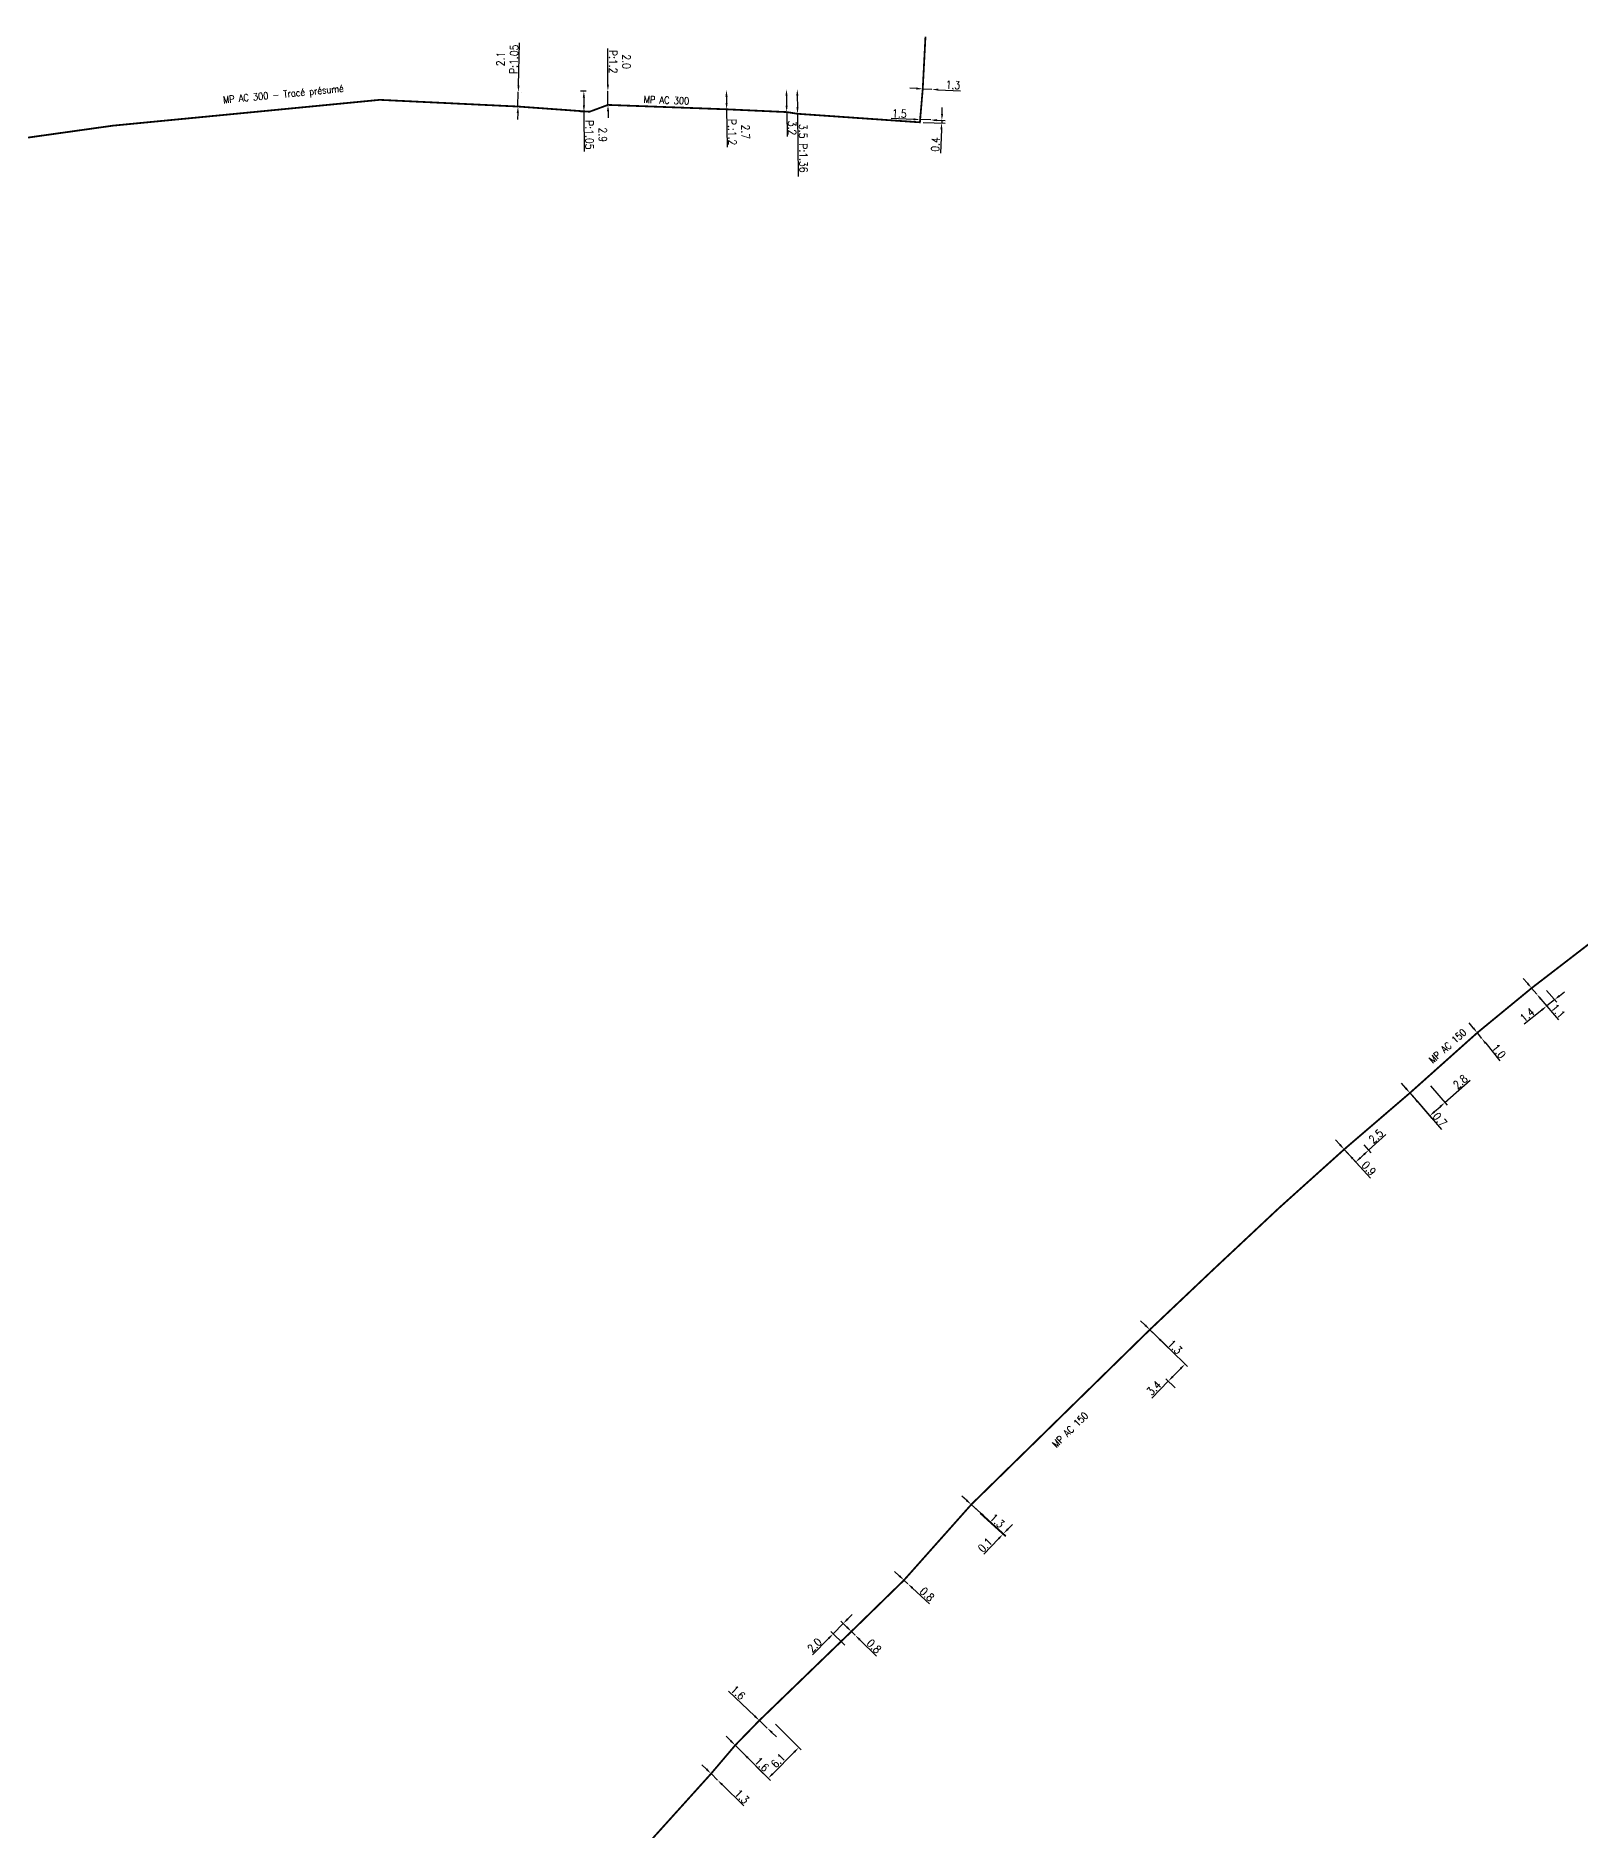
# Model space of a CAD drawing. Header units: millimetres. Extents: x 185000 to 186005, y 127000 to 128000.
# Drawn here: x 185443.1 to 185660.3, y 127747.8 to 128000.1 of the extents above; entities that cross this region are included whole.
import ezdxf
from ezdxf.enums import TextEntityAlignment as Align

# ---------------------------------------------------------------- set-up
doc = ezdxf.new("R2010")
doc.units = ezdxf.units.MM
doc.header["$PDMODE"] = 34
doc.layers.get('DEFPOINTS').update_dxf_attribs({"linetype": 'CONTINUOUS'})
doc.layers.add('G_120', color=4, linetype='CONTINUOUS')
doc.styles.get("Standard").update_dxf_attribs({"font": 'romans.shx', "width": 0.85})
doc.linetypes.add('G_TYPB_AP', pattern='A,5,-0.3,["o",Standard,S=1.5,R=0,X=0,Y=-0.5],-1.65', length=6.95)
doc.linetypes.add('G_TYPB_PE', pattern='A,5,-0.3,["o",Standard,S=1.5,R=0,X=0,Y=-0.5],-1.65', length=6.95)
doc.dimstyles.get("Standard").update_dxf_attribs({"dimtxt": 1.5, "dimasz": 1.2, "dimexe": 0.625, "dimexo": 0.625, "dimgap": 0.25, "dimtad": 1, "dimdec": 1, "dimzin": 0, "dimdsep": 46, "dimtxsty": 'Standard', "dimcen": -0.5, "dimadec": 0, "dimazin": 0, "dimtfac": 1, "dimtdec": 1, "dimtmove": 0, "dimatfit": 3, "dimfxl": 0, "dimtolj": 1, "dimtzin": 0, "dimarcsym": 0})

# ---------------------------------------------------------------- blocks, each defined once
blk = doc.blocks.new('*D200')
at = {"layer": 'DEFPOINTS', "color": 0, "linetype": 'Continuous', "ltscale": 0.5, "transparency": 16777216}
for p in [(185538.06, 127755.76), (185538.98, 127754.85), (185538.98, 127754.85)]:
    blk.add_point(p, dxfattribs=at)
at = {"layer": 'G_120', "color": 0, "linetype": 'Continuous', "lineweight": -2, "ltscale": 0.5, "transparency": 16777216}
for p, q in [((185537.42, 127756.39), (185536.78, 127757.02)), ((185538.06, 127755.76), (185538.98, 127754.85)), ((185539.63, 127754.22), (185542.66, 127751.22))]:
    blk.add_line(p, q, dxfattribs=at)
at = {"layer": 'G_120', "color": 0, "linetype": 'Continuous', "ltscale": 0.5, "transparency": 16777216}
for points in [[(185537.52, 127756.5), (185537.31, 127756.28), (185538.06, 127755.76)], [(185539.73, 127754.32), (185539.52, 127754.11), (185538.98, 127754.85)]]:
    blk.add_solid(points, dxfattribs=at)
at = {"layer": 'G_120', "color": 0, "linetype": 'Continuous', "ltscale": 0.5, "transparency": 16777216, "insert": (185542.39, 127752.54), "char_height": 1.125, "attachment_point": 5, "rotation": 315.4264}
blk.add_mtext('\\A1;1.3', dxfattribs=at)
blk = doc.blocks.new('*D201')
at = {"layer": 'DEFPOINTS', "color": 0, "linetype": 'Continuous', "ltscale": 0.5, "transparency": 16777216}
for p in [(185546.8, 127763.03), (185541.45, 127759.75), (185550.39, 127759.43)]:
    blk.add_point(p, dxfattribs=at)
at = {"layer": 'G_120', "color": 0, "linetype": 'Continuous', "lineweight": -2, "ltscale": 0.5, "transparency": 16777216}
for p, q in [((185547.13, 127762.7), (185550.72, 127759.1)), ((185541.78, 127759.42), (185546.42, 127754.78)), ((185546.73, 127755.75), (185549.76, 127758.8))]:
    blk.add_line(p, q, dxfattribs=at)
at = {"layer": 'G_120', "color": 0, "linetype": 'Continuous', "ltscale": 0.5, "transparency": 16777216}
for points in [[(185549.65, 127758.9), (185549.86, 127758.69), (185550.39, 127759.43)], [(185546.62, 127755.85), (185546.83, 127755.64), (185546.09, 127755.11)]]:
    blk.add_solid(points, dxfattribs=at)
at = {"layer": 'G_120', "color": 0, "linetype": 'Continuous', "ltscale": 0.5, "transparency": 16777216, "insert": (185547.5, 127757.59), "char_height": 1.125, "attachment_point": 5, "rotation": 45.1662}
blk.add_mtext('\\A1;6.1', dxfattribs=at)
blk = doc.blocks.new('*D202')
at = {"layer": 'DEFPOINTS', "color": 0, "linetype": 'Continuous', "ltscale": 0.5, "transparency": 16777216}
for p in [(185541.45, 127759.75), (185542.58, 127758.62), (185542.58, 127758.62)]:
    blk.add_point(p, dxfattribs=at)
at = {"layer": 'G_120', "color": 0, "linetype": 'Continuous', "lineweight": -2, "ltscale": 0.5, "transparency": 16777216}
for p, q in [((185540.82, 127760.39), (185540.18, 127761.02)), ((185541.45, 127759.75), (185542.58, 127758.62)), ((185543.22, 127757.98), (185545.45, 127755.75))]:
    blk.add_line(p, q, dxfattribs=at)
at = {"layer": 'G_120', "color": 0, "linetype": 'Continuous', "ltscale": 0.5, "transparency": 16777216}
for points in [[(185540.92, 127760.49), (185540.71, 127760.28), (185541.45, 127759.75)], [(185543.33, 127758.09), (185543.11, 127757.88), (185542.58, 127758.62)]]:
    blk.add_solid(points, dxfattribs=at)
at = {"layer": 'G_120', "color": 0, "linetype": 'Continuous', "ltscale": 0.5, "transparency": 16777216, "insert": (185545.19, 127757.07), "char_height": 1.125, "attachment_point": 5, "rotation": 314.9911}
blk.add_mtext('\\A1;1.6', dxfattribs=at)
blk = doc.blocks.new('*D203')
at = {"layer": 'DEFPOINTS', "color": 0, "linetype": 'Continuous', "ltscale": 0.5, "transparency": 16777216}
for p in [(185544.85, 127763.24), (185545.97, 127762.17), (185545.97, 127762.17)]:
    blk.add_point(p, dxfattribs=at)
at = {"layer": 'G_120', "color": 0, "linetype": 'Continuous', "lineweight": -2, "ltscale": 0.5, "transparency": 16777216}
for p, q in [((185544.2, 127763.86), (185540.53, 127767.38)), ((185545.97, 127762.17), (185544.85, 127763.24)), ((185546.62, 127761.55), (185547.27, 127760.92))]:
    blk.add_line(p, q, dxfattribs=at)
at = {"layer": 'G_120', "color": 0, "linetype": 'Continuous', "ltscale": 0.5, "transparency": 16777216}
for points in [[(185544.3, 127763.97), (185544.1, 127763.75), (185544.85, 127763.24)], [(185546.72, 127761.66), (185546.52, 127761.44), (185545.97, 127762.17)]]:
    blk.add_solid(points, dxfattribs=at)
at = {"layer": 'G_120', "color": 0, "linetype": 'Continuous', "ltscale": 0.5, "transparency": 16777216, "insert": (185541.85, 127767.15), "char_height": 1.125, "attachment_point": 5, "rotation": 316.2629}
blk.add_mtext('\\A1;1.6', dxfattribs=at)
blk = doc.blocks.new('*D204')
at = {"layer": 'DEFPOINTS', "color": 0, "linetype": 'Continuous', "ltscale": 0.5, "transparency": 16777216}
for p in [(185555.25, 127775.44), (185557.79, 127775.75), (185557.21, 127773.51)]:
    blk.add_point(p, dxfattribs=at)
at = {"layer": 'G_120', "color": 0, "linetype": 'Continuous', "lineweight": -2, "ltscale": 0.5, "transparency": 16777216}
for p, q in [((185556.65, 127776.87), (185555.25, 127775.44)), ((185557.45, 127776.08), (185556.31, 127777.2)), ((185557.28, 127777.51), (185557.91, 127778.16)), ((185554.62, 127774.8), (185552.32, 127772.46)), ((185556.88, 127773.84), (185554.91, 127775.77))]:
    blk.add_line(p, q, dxfattribs=at)
at = {"layer": 'G_120', "color": 0, "linetype": 'Continuous', "ltscale": 0.5, "transparency": 16777216}
for points in [[(185557.17, 127777.62), (185557.39, 127777.41), (185556.65, 127776.87)], [(185554.51, 127774.91), (185554.72, 127774.7), (185555.25, 127775.44)]]:
    blk.add_solid(points, dxfattribs=at)
at = {"layer": 'G_120', "color": 0, "linetype": 'Continuous', "ltscale": 0.5, "transparency": 16777216, "insert": (185552.62, 127773.83), "char_height": 1.125, "attachment_point": 5, "rotation": 45.5531}
blk.add_mtext('\\A1;2.0', dxfattribs=at)
blk = doc.blocks.new('*D205')
at = {"layer": 'DEFPOINTS', "color": 0, "linetype": 'Continuous', "ltscale": 0.5, "transparency": 16777216}
for p in [(185557.79, 127775.75), (185558.32, 127775.23), (185558.32, 127775.23)]:
    blk.add_point(p, dxfattribs=at)
at = {"layer": 'G_120', "color": 0, "linetype": 'Continuous', "lineweight": -2, "ltscale": 0.5, "transparency": 16777216}
for p, q in [((185557.15, 127776.38), (185556.5, 127777.01)), ((185557.79, 127775.75), (185558.32, 127775.23)), ((185558.97, 127774.6), (185561.31, 127772.3))]:
    blk.add_line(p, q, dxfattribs=at)
at = {"layer": 'G_120', "color": 0, "linetype": 'Continuous', "ltscale": 0.5, "transparency": 16777216}
for points in [[(185557.25, 127776.49), (185557.04, 127776.28), (185557.79, 127775.75)], [(185559.07, 127774.71), (185558.86, 127774.49), (185558.32, 127775.23)]]:
    blk.add_solid(points, dxfattribs=at)
at = {"layer": 'G_120', "color": 0, "linetype": 'Continuous', "ltscale": 0.5, "transparency": 16777216, "insert": (185560.98, 127773.67), "char_height": 1.125, "attachment_point": 5, "rotation": 315.5531}
blk.add_mtext('\\A1;0.8', dxfattribs=at)
blk = doc.blocks.new('*D206')
at = {"layer": 'DEFPOINTS', "color": 0, "linetype": 'Continuous', "ltscale": 0.5, "transparency": 16777216}
for p in [(185565.19, 127782.97), (185565.74, 127782.46), (185565.74, 127782.46)]:
    blk.add_point(p, dxfattribs=at)
at = {"layer": 'G_120', "color": 0, "linetype": 'Continuous', "lineweight": -2, "ltscale": 0.5, "transparency": 16777216}
for p, q in [((185564.53, 127783.58), (185563.87, 127784.19)), ((185565.19, 127782.97), (185565.74, 127782.46)), ((185566.4, 127781.85), (185568.8, 127779.62))]:
    blk.add_line(p, q, dxfattribs=at)
at = {"layer": 'G_120', "color": 0, "linetype": 'Continuous', "ltscale": 0.5, "transparency": 16777216}
for points in [[(185564.63, 127783.69), (185564.43, 127783.47), (185565.19, 127782.97)], [(185566.5, 127781.96), (185566.3, 127781.74), (185565.74, 127782.46)]]:
    blk.add_solid(points, dxfattribs=at)
at = {"layer": 'G_120', "color": 0, "linetype": 'Continuous', "ltscale": 0.5, "transparency": 16777216, "insert": (185568.44, 127780.98), "char_height": 1.125, "attachment_point": 5, "rotation": 317.1868}
blk.add_mtext('\\A1;0.8', dxfattribs=at)
blk = doc.blocks.new('*D207')
at = {"layer": 'DEFPOINTS', "color": 0, "linetype": 'Continuous', "ltscale": 0.5, "transparency": 16777216}
for p in [(185574.65, 127793.6), (185575.62, 127792.73), (185575.62, 127792.73)]:
    blk.add_point(p, dxfattribs=at)
at = {"layer": 'G_120', "color": 0, "linetype": 'Continuous', "lineweight": -2, "ltscale": 0.5, "transparency": 16777216}
for p, q in [((185573.99, 127794.2), (185573.32, 127794.8)), ((185574.65, 127793.6), (185575.62, 127792.73)), ((185576.29, 127792.12), (185578.62, 127790.02))]:
    blk.add_line(p, q, dxfattribs=at)
at = {"layer": 'G_120', "color": 0, "linetype": 'Continuous', "ltscale": 0.5, "transparency": 16777216}
for points in [[(185574.09, 127794.31), (185573.89, 127794.09), (185574.65, 127793.6)], [(185576.39, 127792.24), (185576.19, 127792.01), (185575.62, 127792.73)]]:
    blk.add_solid(points, dxfattribs=at)
at = {"layer": 'G_120', "color": 0, "linetype": 'Continuous', "ltscale": 0.5, "transparency": 16777216, "insert": (185578.29, 127791.33), "char_height": 1.125, "attachment_point": 5, "rotation": 317.9173}
blk.add_mtext('\\A1;1.3', dxfattribs=at)
blk = doc.blocks.new('*D208')
at = {"layer": 'DEFPOINTS', "color": 0, "linetype": 'Continuous', "ltscale": 0.5, "transparency": 16777216}
for p in [(185574.65, 127793.6), (185575.55, 127792.65), (185579.11, 127789.44)]:
    blk.add_point(p, dxfattribs=at)
at = {"layer": 'G_120', "color": 0, "linetype": 'Continuous', "lineweight": -2, "ltscale": 0.5, "transparency": 16777216}
for p, q in [((185575, 127793.28), (185579.53, 127789.2)), ((185575.9, 127792.34), (185579.46, 127789.12)), ((185579.18, 127789.51), (185579.11, 127789.44)), ((185579.8, 127790.16), (185580.43, 127790.81)), ((185578.49, 127788.79), (185576.4, 127786.63))]:
    blk.add_line(p, q, dxfattribs=at)
at = {"layer": 'G_120', "color": 0, "linetype": 'Continuous', "ltscale": 0.5, "transparency": 16777216}
for points in [[(185578.38, 127788.89), (185578.59, 127788.69), (185579.11, 127789.44)], [(185579.7, 127790.26), (185579.91, 127790.05), (185579.18, 127789.51)]]:
    blk.add_solid(points, dxfattribs=at)
at = {"layer": 'G_120', "color": 0, "linetype": 'Continuous', "ltscale": 0.5, "transparency": 16777216, "insert": (185576.59, 127787.9), "char_height": 1.125, "attachment_point": 5, "rotation": 46.0842}
blk.add_mtext('\\A1;0.1', dxfattribs=at)
blk = doc.blocks.new('*D209')
at = {"layer": 'DEFPOINTS', "color": 0, "linetype": 'Continuous', "ltscale": 0.5, "transparency": 16777216}
for p in [(185599.76, 127818.19), (185602.36, 127810.95), (185603.66, 127809.67)]:
    blk.add_point(p, dxfattribs=at)
at = {"layer": 'G_120', "color": 0, "linetype": 'Continuous', "lineweight": -2, "ltscale": 0.5, "transparency": 16777216}
for p, q in [((185600.09, 127817.87), (185605.04, 127813.02)), ((185604.07, 127812.7), (185602.99, 127811.6)), ((185602.36, 127810.95), (185600.03, 127808.58)), ((185603.33, 127810), (185602.02, 127811.28))]:
    blk.add_line(p, q, dxfattribs=at)
at = {"layer": 'G_120', "color": 0, "linetype": 'Continuous', "ltscale": 0.5, "transparency": 16777216}
for points in [[(185603.97, 127812.81), (185604.18, 127812.6), (185604.7, 127813.35)], [(185602.88, 127811.7), (185603.09, 127811.49), (185602.36, 127810.95)]]:
    blk.add_solid(points, dxfattribs=at)
at = {"layer": 'G_120', "color": 0, "linetype": 'Continuous', "ltscale": 0.5, "transparency": 16777216, "insert": (185600.34, 127809.97), "char_height": 1.125, "attachment_point": 5, "rotation": 45.5695}
blk.add_mtext('\\A1;3.4', dxfattribs=at)
blk = doc.blocks.new('*D210')
at = {"layer": 'DEFPOINTS', "color": 0, "linetype": 'Continuous', "ltscale": 0.5, "transparency": 16777216}
for p in [(185599.76, 127818.19), (185600.69, 127817.28), (185600.69, 127817.28)]:
    blk.add_point(p, dxfattribs=at)
at = {"layer": 'G_120', "color": 0, "linetype": 'Continuous', "lineweight": -2, "ltscale": 0.5, "transparency": 16777216}
for p, q in [((185599.12, 127818.82), (185598.47, 127819.45)), ((185599.76, 127818.19), (185600.69, 127817.28)), ((185601.33, 127816.65), (185603.57, 127814.45))]:
    blk.add_line(p, q, dxfattribs=at)
at = {"layer": 'G_120', "color": 0, "linetype": 'Continuous', "ltscale": 0.5, "transparency": 16777216}
for points in [[(185599.22, 127818.93), (185599.01, 127818.72), (185599.76, 127818.19)], [(185601.43, 127816.76), (185601.22, 127816.55), (185600.69, 127817.28)]]:
    blk.add_solid(points, dxfattribs=at)
at = {"layer": 'G_120', "color": 0, "linetype": 'Continuous', "ltscale": 0.5, "transparency": 16777216, "insert": (185603.3, 127815.77), "char_height": 1.125, "attachment_point": 5, "rotation": 315.5695}
blk.add_mtext('\\A1;1.3', dxfattribs=at)
blk = doc.blocks.new('*D211')
at = {"layer": 'DEFPOINTS', "color": 0, "linetype": 'Continuous', "ltscale": 0.5, "transparency": 16777216}
for p in [(185627.1, 127843.55), (185629.52, 127844.53), (185630.53, 127843.43)]:
    blk.add_point(p, dxfattribs=at)
at = {"layer": 'G_120', "color": 0, "linetype": 'Continuous', "lineweight": -2, "ltscale": 0.5, "transparency": 16777216}
for p, q in [((185630.53, 127843.43), (185632.95, 127845.64)), ((185627.42, 127843.2), (185629.05, 127841.43)), ((185629.39, 127842.38), (185629.87, 127842.82)), ((185629.84, 127844.19), (185630.85, 127843.08))]:
    blk.add_line(p, q, dxfattribs=at)
at = {"layer": 'G_120', "color": 0, "linetype": 'Continuous', "ltscale": 0.5, "transparency": 16777216}
for points in [[(185629.29, 127842.49), (185629.49, 127842.27), (185628.73, 127841.77)], [(185629.77, 127842.93), (185629.97, 127842.71), (185630.53, 127843.43)]]:
    blk.add_solid(points, dxfattribs=at)
at = {"layer": 'G_120', "color": 0, "linetype": 'Continuous', "ltscale": 0.5, "transparency": 16777216, "insert": (185631.57, 127845.39), "char_height": 1.125, "attachment_point": 5, "rotation": 42.514}
blk.add_mtext('\\A1;2.5', dxfattribs=at)
blk = doc.blocks.new('*D212')
at = {"layer": 'DEFPOINTS', "color": 0, "linetype": 'Continuous', "ltscale": 0.5, "transparency": 16777216}
for p in [(185627.1, 127843.55), (185627.67, 127842.92), (185627.67, 127842.92)]:
    blk.add_point(p, dxfattribs=at)
at = {"layer": 'G_120', "color": 0, "linetype": 'Continuous', "lineweight": -2, "ltscale": 0.5, "transparency": 16777216}
for p, q in [((185626.49, 127844.21), (185625.88, 127844.87)), ((185627.1, 127843.55), (185627.67, 127842.92)), ((185628.28, 127842.26), (185630.81, 127839.5))]:
    blk.add_line(p, q, dxfattribs=at)
at = {"layer": 'G_120', "color": 0, "linetype": 'Continuous', "ltscale": 0.5, "transparency": 16777216}
for points in [[(185626.6, 127844.31), (185626.38, 127844.11), (185627.1, 127843.55)], [(185628.39, 127842.36), (185628.17, 127842.16), (185627.67, 127842.92)]]:
    blk.add_solid(points, dxfattribs=at)
at = {"layer": 'G_120', "color": 0, "linetype": 'Continuous', "ltscale": 0.5, "transparency": 16777216, "insert": (185630.57, 127840.87), "char_height": 1.125, "attachment_point": 5, "rotation": 312.514}
blk.add_mtext('\\A1;0.9', dxfattribs=at)
blk = doc.blocks.new('*D213')
at = {"layer": 'DEFPOINTS', "color": 0, "linetype": 'Continuous', "ltscale": 0.5, "transparency": 16777216}
for p in [(185638.93, 127852.83), (185636.34, 127851.48), (185641.25, 127850.13)]:
    blk.add_point(p, dxfattribs=at)
at = {"layer": 'G_120', "color": 0, "linetype": 'Continuous', "lineweight": -2, "ltscale": 0.5, "transparency": 16777216}
for p, q in [((185639.24, 127852.47), (185641.56, 127849.78)), ((185641.25, 127850.13), (185644.81, 127853.27)), ((185636.65, 127851.12), (185639.42, 127847.9)), ((185639.79, 127848.85), (185640.58, 127849.54))]:
    blk.add_line(p, q, dxfattribs=at)
at = {"layer": 'G_120', "color": 0, "linetype": 'Continuous', "ltscale": 0.5, "transparency": 16777216}
for points in [[(185640.48, 127849.65), (185640.68, 127849.42), (185641.25, 127850.13)], [(185639.7, 127848.96), (185639.89, 127848.73), (185639.12, 127848.25)]]:
    blk.add_solid(points, dxfattribs=at)
at = {"layer": 'G_120', "color": 0, "linetype": 'Continuous', "ltscale": 0.5, "transparency": 16777216, "insert": (185643.43, 127853.05), "char_height": 1.125, "attachment_point": 5, "rotation": 41.3934}
blk.add_mtext('\\A1;2.8', dxfattribs=at)
blk = doc.blocks.new('*D214')
at = {"layer": 'DEFPOINTS', "color": 0, "linetype": 'Continuous', "ltscale": 0.5, "transparency": 16777216}
for p in [(185636.34, 127851.48), (185636.8, 127850.95), (185636.8, 127850.95)]:
    blk.add_point(p, dxfattribs=at)
at = {"layer": 'G_120', "color": 0, "linetype": 'Continuous', "lineweight": -2, "ltscale": 0.5, "transparency": 16777216}
for p, q in [((185635.76, 127852.16), (185635.17, 127852.84)), ((185636.34, 127851.48), (185636.8, 127850.95)), ((185637.39, 127850.27), (185640.77, 127846.34))]:
    blk.add_line(p, q, dxfattribs=at)
at = {"layer": 'G_120', "color": 0, "linetype": 'Continuous', "ltscale": 0.5, "transparency": 16777216}
for points in [[(185635.87, 127852.26), (185635.64, 127852.06), (185636.34, 127851.48)], [(185637.5, 127850.36), (185637.27, 127850.17), (185636.8, 127850.95)]]:
    blk.add_solid(points, dxfattribs=at)
at = {"layer": 'G_120', "color": 0, "linetype": 'Continuous', "ltscale": 0.5, "transparency": 16777216, "insert": (185640.56, 127847.73), "char_height": 1.125, "attachment_point": 5, "rotation": 310.7045}
blk.add_mtext('\\A1;0.7', dxfattribs=at)
blk = doc.blocks.new('*D215')
at = {"layer": 'DEFPOINTS', "color": 0, "linetype": 'Continuous', "ltscale": 0.5, "transparency": 16777216}
for p in [(185645.81, 127859.94), (185646.43, 127859.16), (185646.43, 127859.16)]:
    blk.add_point(p, dxfattribs=at)
at = {"layer": 'G_120', "color": 0, "linetype": 'Continuous', "lineweight": -2, "ltscale": 0.5, "transparency": 16777216}
for p, q in [((185645.24, 127860.64), (185644.68, 127861.34)), ((185645.81, 127859.94), (185646.43, 127859.16)), ((185647, 127858.46), (185648.97, 127856.01))]:
    blk.add_line(p, q, dxfattribs=at)
at = {"layer": 'G_120', "color": 0, "linetype": 'Continuous', "ltscale": 0.5, "transparency": 16777216}
for points in [[(185645.36, 127860.73), (185645.13, 127860.54), (185645.81, 127859.94)], [(185647.11, 127858.55), (185646.88, 127858.36), (185646.43, 127859.16)]]:
    blk.add_solid(points, dxfattribs=at)
at = {"layer": 'G_120', "color": 0, "linetype": 'Continuous', "ltscale": 0.5, "transparency": 16777216, "insert": (185648.85, 127857.35), "char_height": 1.125, "attachment_point": 5, "rotation": 308.8065}
blk.add_mtext('\\A1;1.0', dxfattribs=at)
blk = doc.blocks.new('*D216')
at = {"layer": 'DEFPOINTS', "color": 0, "linetype": 'Continuous', "ltscale": 0.5, "transparency": 16777216}
for p in [(185654.17, 127865.38), (185655.26, 127866.26), (185656.68, 127864.59)]:
    blk.add_point(p, dxfattribs=at)
at = {"layer": 'G_120', "color": 0, "linetype": 'Continuous', "lineweight": -2, "ltscale": 0.5, "transparency": 16777216}
for p, q in [((185654.47, 127865.02), (185655.9, 127863.35)), ((185655.56, 127865.9), (185656.99, 127864.23)), ((185657.38, 127865.15), (185658.09, 127865.71)), ((185654.89, 127863.14), (185652.41, 127861.15)), ((185656.68, 127864.59), (185655.59, 127863.71))]:
    blk.add_line(p, q, dxfattribs=at)
at = {"layer": 'G_120', "color": 0, "linetype": 'Continuous', "ltscale": 0.5, "transparency": 16777216}
for points in [[(185657.29, 127865.27), (185657.48, 127865.03), (185656.68, 127864.59)], [(185654.8, 127863.26), (185654.98, 127863.03), (185655.59, 127863.71)]]:
    blk.add_solid(points, dxfattribs=at)
at = {"layer": 'G_120', "color": 0, "linetype": 'Continuous', "ltscale": 0.5, "transparency": 16777216, "insert": (185652.83, 127862.45), "char_height": 1.125, "attachment_point": 5, "rotation": 38.8065}
blk.add_mtext('\\A1;1.4', dxfattribs=at)
blk = doc.blocks.new('*D217')
at = {"layer": 'DEFPOINTS', "color": 0, "linetype": 'Continuous', "ltscale": 0.5, "transparency": 16777216}
for p in [(185653.45, 127866.22), (185654.17, 127865.38), (185654.17, 127865.38)]:
    blk.add_point(p, dxfattribs=at)
at = {"layer": 'G_120', "color": 0, "linetype": 'Continuous', "lineweight": -2, "ltscale": 0.5, "transparency": 16777216}
for p, q in [((185652.87, 127866.9), (185652.29, 127867.59)), ((185653.45, 127866.22), (185654.17, 127865.38)), ((185654.75, 127864.69), (185657.25, 127861.76))]:
    blk.add_line(p, q, dxfattribs=at)
at = {"layer": 'G_120', "color": 0, "linetype": 'Continuous', "ltscale": 0.5, "transparency": 16777216}
for points in [[(185652.98, 127867), (185652.76, 127866.8), (185653.45, 127866.22)], [(185654.87, 127864.79), (185654.64, 127864.6), (185654.17, 127865.38)]]:
    blk.add_solid(points, dxfattribs=at)
at = {"layer": 'G_120', "color": 0, "linetype": 'Continuous', "ltscale": 0.5, "transparency": 16777216, "insert": (185657.18, 127863), "char_height": 1.125, "attachment_point": 5, "rotation": 310.4419}
blk.add_mtext('\\A1;1.1', dxfattribs=at)
blk = doc.blocks.new('*D525')
at = {"layer": 'DEFPOINTS', "color": 0, "linetype": 'Continuous', "ltscale": 0.5, "transparency": 16777216}
for p in [(185510.95, 127992.24), (185510.95, 127992.24), (185510.9, 127990.19)]:
    blk.add_point(p, dxfattribs=at)
at = {"layer": 'G_120', "color": 0, "linetype": 'Continuous', "lineweight": -2, "ltscale": 0.5, "transparency": 16777216}
for p, q in [((185510.98, 127993.14), (185511.13, 127999.14)), ((185510.9, 127990.19), (185510.95, 127992.24)), ((185511.42, 127992.23), (185511.42, 127992.23)), ((185510.88, 127989.29), (185510.85, 127988.39)), ((185511.37, 127990.18), (185511.37, 127990.18))]:
    blk.add_line(p, q, dxfattribs=at)
at = {"layer": 'G_120', "color": 0, "linetype": 'Continuous', "ltscale": 0.5, "transparency": 16777216}
for points in [[(185510.83, 127993.14), (185511.13, 127993.14), (185510.95, 127992.24)], [(185510.73, 127989.3), (185511.03, 127989.29), (185510.9, 127990.19)]]:
    blk.add_solid(points, dxfattribs=at)
at = {"layer": 'G_120', "color": 0, "linetype": 'Continuous', "ltscale": 0.5, "transparency": 16777216, "insert": (185509.39, 127996.86), "char_height": 1.125, "attachment_point": 5, "rotation": 88.5033}
blk.add_mtext('\\A1;2.1\\PP:1.05', dxfattribs=at)
blk = doc.blocks.new('*D526')
at = {"layer": 'DEFPOINTS', "color": 0, "linetype": 'Continuous', "ltscale": 0.5, "transparency": 16777216}
for p in [(185520.17, 127992.35), (185520.95, 127992.36), (185520.97, 127989.46)]:
    blk.add_point(p, dxfattribs=at)
at = {"layer": 'G_120', "color": 0, "linetype": 'Continuous', "lineweight": -2, "ltscale": 0.5, "transparency": 16777216}
for p, q in [((185520.48, 127992.36), (185519.7, 127992.35)), ((185520.17, 127991.45), (185520.18, 127990.35)), ((185520.5, 127989.46), (185519.71, 127989.45)), ((185520.18, 127989.45), (185520.21, 127983.88))]:
    blk.add_line(p, q, dxfattribs=at)
at = {"layer": 'G_120', "color": 0, "linetype": 'Continuous', "ltscale": 0.5, "transparency": 16777216}
for points in [[(185520.32, 127991.45), (185520.02, 127991.45), (185520.17, 127992.35)], [(185520.33, 127990.35), (185520.03, 127990.35), (185520.18, 127989.45)]]:
    blk.add_solid(points, dxfattribs=at)
at = {"layer": 'G_120', "color": 0, "linetype": 'Continuous', "ltscale": 0.5, "transparency": 16777216, "insert": (185521.89, 127986.22), "char_height": 1.125, "attachment_point": 5, "rotation": 270.2763}
blk.add_mtext('\\A1;2.9\\PP:1.05', dxfattribs=at)
blk = doc.blocks.new('*D527')
at = {"layer": 'DEFPOINTS', "color": 0, "linetype": 'Continuous', "ltscale": 0.5, "transparency": 16777216}
for p in [(185523.55, 127992.37), (185523.55, 127992.37), (185523.56, 127990.42)]:
    blk.add_point(p, dxfattribs=at)
at = {"layer": 'G_120', "color": 0, "linetype": 'Continuous', "lineweight": -2, "ltscale": 0.5, "transparency": 16777216}
for p, q in [((185523.55, 127993.27), (185523.53, 127998.36)), ((185523.56, 127990.42), (185523.55, 127992.37)), ((185523.57, 127989.52), (185523.57, 127988.62))]:
    blk.add_line(p, q, dxfattribs=at)
at = {"layer": 'G_120', "color": 0, "linetype": 'Continuous', "ltscale": 0.5, "transparency": 16777216}
for points in [[(185523.7, 127993.27), (185523.4, 127993.27), (185523.55, 127992.37)], [(185523.72, 127989.52), (185523.42, 127989.52), (185523.56, 127990.42)]]:
    blk.add_solid(points, dxfattribs=at)
at = {"layer": 'G_120', "color": 0, "linetype": 'Continuous', "ltscale": 0.5, "transparency": 16777216, "insert": (185525.22, 127996.5), "char_height": 1.125, "attachment_point": 5, "rotation": 270.2763}
blk.add_mtext('\\A1;2.0\\PP:1.2', dxfattribs=at)
blk = doc.blocks.new('*D528')
at = {"layer": 'DEFPOINTS', "color": 0, "linetype": 'Continuous', "ltscale": 0.5, "transparency": 16777216}
for p in [(185540.22, 127992.5), (185540.22, 127992.5), (185540.25, 127989.8)]:
    blk.add_point(p, dxfattribs=at)
at = {"layer": 'G_120', "color": 0, "linetype": 'Continuous', "lineweight": -2, "ltscale": 0.5, "transparency": 16777216}
for p, q in [((185540.23, 127991.6), (185540.24, 127990.7)), ((185540.25, 127989.8), (185540.32, 127984.49))]:
    blk.add_line(p, q, dxfattribs=at)
at = {"layer": 'G_120', "color": 0, "linetype": 'Continuous', "ltscale": 0.5, "transparency": 16777216}
for points in [[(185540.38, 127991.6), (185540.08, 127991.6), (185540.22, 127992.5)], [(185540.39, 127990.7), (185540.09, 127990.7), (185540.25, 127989.8)]]:
    blk.add_solid(points, dxfattribs=at)
at = {"layer": 'G_120', "color": 0, "linetype": 'Continuous', "ltscale": 0.5, "transparency": 16777216, "insert": (185541.98, 127986.61), "char_height": 1.125, "attachment_point": 5, "rotation": 270.7042}
blk.add_mtext('\\A1;2.7\\PP.:1.2', dxfattribs=at)
blk = doc.blocks.new('*D529')
at = {"layer": 'DEFPOINTS', "color": 0, "linetype": 'Continuous', "ltscale": 0.5, "transparency": 16777216}
for p in [(185548.66, 127992.61), (185548.66, 127992.61), (185548.7, 127989.41)]:
    blk.add_point(p, dxfattribs=at)
at = {"layer": 'G_120', "color": 0, "linetype": 'Continuous', "lineweight": -2, "ltscale": 0.5, "transparency": 16777216}
for p, q in [((185548.67, 127991.71), (185548.68, 127990.31)), ((185548.7, 127989.41), (185548.74, 127985.97))]:
    blk.add_line(p, q, dxfattribs=at)
at = {"layer": 'G_120', "color": 0, "linetype": 'Continuous', "ltscale": 0.5, "transparency": 16777216}
for points in [[(185548.82, 127991.71), (185548.52, 127991.7), (185548.66, 127992.61)], [(185548.83, 127990.31), (185548.53, 127990.3), (185548.7, 127989.41)]]:
    blk.add_solid(points, dxfattribs=at)
at = {"layer": 'G_120', "color": 0, "linetype": 'Continuous', "ltscale": 0.5, "transparency": 16777216, "insert": (185549.47, 127987.17), "char_height": 1.125, "attachment_point": 5, "rotation": 270.7042}
blk.add_mtext('\\A1;3.2', dxfattribs=at)
blk = doc.blocks.new('*D530')
at = {"layer": 'DEFPOINTS', "color": 0, "linetype": 'Continuous', "ltscale": 0.5, "transparency": 16777216}
for p in [(185550.18, 127992.62), (185550.18, 127992.62), (185550.22, 127989.17)]:
    blk.add_point(p, dxfattribs=at)
at = {"layer": 'G_120', "color": 0, "linetype": 'Continuous', "lineweight": -2, "ltscale": 0.5, "transparency": 16777216}
for p, q in [((185550.19, 127991.72), (185550.21, 127990.07)), ((185550.22, 127989.17), (185550.33, 127980.34))]:
    blk.add_line(p, q, dxfattribs=at)
at = {"layer": 'G_120', "color": 0, "linetype": 'Continuous', "ltscale": 0.5, "transparency": 16777216}
for points in [[(185550.34, 127991.73), (185550.04, 127991.72), (185550.18, 127992.62)], [(185550.36, 127990.08), (185550.06, 127990.07), (185550.22, 127989.17)]]:
    blk.add_solid(points, dxfattribs=at)
at = {"layer": 'G_120', "color": 0, "linetype": 'Continuous', "ltscale": 0.5, "transparency": 16777216, "insert": (185551.03, 127984.32), "char_height": 1.125, "attachment_point": 5, "rotation": 270.7042}
blk.add_mtext('\\A1;3.5 P:1.36', dxfattribs=at)
blk = doc.blocks.new('*D531')
at = {"layer": 'DEFPOINTS', "color": 0, "linetype": 'Continuous', "ltscale": 0.5, "transparency": 16777216}
for p in [(185567.43, 127987.97), (185568.95, 127988.3), (185570.51, 127988.25)]:
    blk.add_point(p, dxfattribs=at)
at = {"layer": 'G_120', "color": 0, "linetype": 'Continuous', "lineweight": -2, "ltscale": 0.5, "transparency": 16777216}
for p, q in [((185570.55, 127989.15), (185570.58, 127990.05)), ((185567.9, 127987.95), (185570.96, 127987.85)), ((185569.41, 127988.29), (185570.98, 127988.23)), ((185570.45, 127986.96), (185570.31, 127983.62)), ((185570.51, 127988.25), (185570.49, 127987.86))]:
    blk.add_line(p, q, dxfattribs=at)
at = {"layer": 'G_120', "color": 0, "linetype": 'Continuous', "ltscale": 0.5, "transparency": 16777216}
for points in [[(185570.4, 127989.16), (185570.7, 127989.14), (185570.51, 127988.25)], [(185570.3, 127986.97), (185570.6, 127986.96), (185570.49, 127987.86)]]:
    blk.add_solid(points, dxfattribs=at)
at = {"layer": 'G_120', "color": 0, "linetype": 'Continuous', "ltscale": 0.5, "transparency": 16777216, "insert": (185569.62, 127984.86), "char_height": 1.125, "attachment_point": 5, "rotation": 87.6082}
blk.add_mtext('\\A1;0.4', dxfattribs=at)
blk = doc.blocks.new('*D532')
at = {"layer": 'DEFPOINTS', "color": 0, "linetype": 'Continuous', "ltscale": 0.5, "transparency": 16777216}
for p in [(185567.43, 127987.97), (185568.95, 127988.3), (185568.95, 127988.3)]:
    blk.add_point(p, dxfattribs=at)
at = {"layer": 'G_120', "color": 0, "linetype": 'Continuous', "lineweight": -2, "ltscale": 0.5, "transparency": 16777216}
for p, q in [((185566.55, 127988.39), (185563.41, 127988.5)), ((185567.45, 127988.44), (185567.47, 127988.82)), ((185568.95, 127988.3), (185567.45, 127988.36)), ((185569.84, 127988.27), (185570.74, 127988.24))]:
    blk.add_line(p, q, dxfattribs=at)
at = {"layer": 'G_120', "color": 0, "linetype": 'Continuous', "ltscale": 0.5, "transparency": 16777216}
for points in [[(185566.55, 127988.54), (185566.54, 127988.24), (185567.45, 127988.36)], [(185569.85, 127988.42), (185569.84, 127988.12), (185568.95, 127988.3)]]:
    blk.add_solid(points, dxfattribs=at)
at = {"layer": 'G_120', "color": 0, "linetype": 'Continuous', "ltscale": 0.5, "transparency": 16777216, "insert": (185564.55, 127989.21), "char_height": 1.125, "attachment_point": 5, "rotation": 358.029}
blk.add_mtext('\\A1;1.5', dxfattribs=at)
blk = doc.blocks.new('*D577')
at = {"layer": 'DEFPOINTS', "color": 0, "linetype": 'Continuous', "ltscale": 0.5, "transparency": 16777216}
for p in [(185567.83, 127992.67), (185569.13, 127992.61), (185569.13, 127992.61)]:
    blk.add_point(p, dxfattribs=at)
at = {"layer": 'G_120', "color": 0, "linetype": 'Continuous', "lineweight": -2, "ltscale": 0.5, "transparency": 16777216}
for p, q in [((185566.93, 127992.72), (185566.03, 127992.76)), ((185567.83, 127992.67), (185569.13, 127992.61)), ((185570.02, 127992.56), (185573.16, 127992.4))]:
    blk.add_line(p, q, dxfattribs=at)
at = {"layer": 'G_120', "color": 0, "linetype": 'Continuous', "ltscale": 0.5, "transparency": 16777216}
for points in [[(185566.94, 127992.87), (185566.92, 127992.57), (185567.83, 127992.67)], [(185570.03, 127992.71), (185570.02, 127992.41), (185569.13, 127992.61)]]:
    blk.add_solid(points, dxfattribs=at)
at = {"layer": 'G_120', "color": 0, "linetype": 'Continuous', "ltscale": 0.5, "transparency": 16777216, "insert": (185572.08, 127993.21), "char_height": 1.125, "attachment_point": 5, "rotation": 357.1107}
blk.add_mtext('\\A1;1.3', dxfattribs=at)

msp = doc.modelspace()

# ---------------------------------------------------------------- linework, layer by layer
at = {"layer": 'G_120', "linetype": 'G_TYPB_AP', "ltscale": 0.5}
for points in [[(185568.21, 128000, 0.25, 0.25, 0), (185567.83, 127992.67, 0.25, 0.25, 0), (185567.43, 127987.97, 0.25, 0.25, 0), (185550.22, 127989.17, 0.25, 0.25, 0), (185548.7, 127989.41, 0.25, 0.25, 0), (185540.25, 127989.8, 0.25, 0.25, 0), (185523.56, 127990.42, 0.25, 0.25, 0), (185520.97, 127989.46, 0.25, 0.25, 0), (185510.9, 127990.19, 0.25, 0.25, 0), (185491.46, 127991.13, 0.25, 0.25, 0), (185453.93, 127987.5, 0.25, 0.25, 0), (185438.4, 127985.32, 0.25, 0.25, 0), (185430.48, 127987.43, 0.25, 0.25, 0), (185418.09, 127985.59, 0.25, 0.25, 0), (185384.1, 127980.96, 0.25, 0.25, 0), (185376.74, 127979.17, 0.25, 0.25, 0), (185361.77, 127975.9, 0.25, 0.25, 0), (185346.88, 127972.36, 0.25, 0.25, 0), (185332.64, 127968.62, 0.25, 0.25, 0), (185330.48, 127968.08, 0.25, 0.25, 0), (185332.47, 127959.82, 0.25, 0.25, 0), (185330.31, 127959.31, 0, 0, 0)], [(185454.96, 127659.7, 0.25, 0.25, 0), (185455.88, 127660.76, 0.25, 0.25, 0), (185461.6, 127667.86, 0.25, 0.25, 0), (185491.62, 127701.69, 0.25, 0.25, 0), (185497, 127708.48, 0.25, 0.25, 0), (185524.08, 127740.27, 0.25, 0.25, 0), (185538.06, 127755.76, 0.25, 0.25, 0), (185541.45, 127759.75, 0.25, 0.25, 0), (185544.85, 127763.24, 0.25, 0.25, 0), (185557.79, 127775.75, 0.25, 0.25, 0), (185565.19, 127782.97, 0.25, 0.25, 0), (185574.65, 127793.6, 0.25, 0.25, 0), (185599.76, 127818.19, 0.25, 0.25, 0), (185608.82, 127826.77, 0.25, 0.25, 0), (185617.96, 127835.33, 0.25, 0.25, 0), (185627.1, 127843.55, 0.25, 0.25, 0), (185636.34, 127851.48, 0.25, 0.25, 0), (185645.81, 127859.94, 0.25, 0.25, 0), (185653.45, 127866.22, 0.25, 0.25, 0), (185661.92, 127872.74, 0.25, 0.25, 0)]]:
    msp.add_lwpolyline(points, format="xyseb", dxfattribs=at)

# ---------------------------------------------------------------- texts
at = {"layer": 'G_120', "linetype": 'G_TYPB_PE', "width": 0.85}
for s, rotation, p in [('MP AC 300 - Tracé présumé', 5.536, (185477.92, 127991.78)), ('MP AC 300', 357.8807, (185531.79, 127991.09)), ('MP AC 150', 41.4738, (185641.64, 127858.08)), ('MP AC 150', 44.3864, (185588.55, 127804.11))]:
    msp.add_text(s, height=1, rotation=rotation, dxfattribs=at).set_placement(p, align=Align.MIDDLE)

# ---------------------------------------------------------------- dimensions: what is measured, and where the dimension line sits
at = {"layer": 'G_120', "linetype": 'Continuous', "ltscale": 0.5}
for base, p1, p2, angle, text, picture, middle in [((185510.9539, 127992.241), (185510.8992, 127990.1917), (185510.9527, 127992.241), 268.5033, '<>\\PP:1.05', '*D525', (185511.0734, 127996.8138)), ((185523.554, 127992.3699), (185523.5634, 127990.42), (185523.554, 127992.3699), 270.2763, '<>\\PP:1.2', '*D527', (185523.5341, 127996.4877)), ((185520.17, 127992.35), (185520.97, 127989.46), (185520.95, 127992.36), 270.2763, '<>\\PP:1.05', '*D526', (185520.2, 127986.21)), ((185540.22, 127992.5), (185540.25, 127989.8), (185540.22, 127992.5), 270.7042, '<>\\PP.:1.2', '*D528', (185540.29, 127986.59)), ((185550.18, 127992.62), (185550.22, 127989.17), (185550.18, 127992.62), 270.7042, '<> P:1.36', '*D530', (185550.28, 127984.31)), ((185630.53, 127843.43), (185627.1, 127843.55), (185629.52, 127844.53), 222.514, '2.5', '*D211', (185632.07, 127844.84))]:
    dim = msp.add_linear_dim(base=base, p1=p1, p2=p2, angle=angle, text=text, dimstyle='Standard', override={"dimscale": 0.75}, dxfattribs=at)
    dim.commit()
    dim.dimension.update_dxf_attribs({"geometry": picture, "text_midpoint": middle, "dimtype": 160})
for base, p1, p2, angle, picture, middle in [((185569.13, 127992.61), (185567.83, 127992.67), (185569.13, 127992.61), 177.1107, '*D577', (185572.04, 127992.46)), ((185548.66, 127992.61), (185548.7, 127989.41), (185548.66, 127992.61), 270.7042, '*D529', (185548.72, 127987.16)), ((185568.95, 127988.3), (185567.43, 127987.97), (185568.95, 127988.3), 178.029, '*D532', (185564.53, 127988.46)), ((185570.51, 127988.25), (185567.43, 127987.97), (185568.95, 127988.3), 267.6082, '*D531', (185570.36, 127984.83)), ((185654.17, 127865.38), (185653.45, 127866.22), (185654.17, 127865.38), 130.4419, '*D217', (185656.61, 127862.51)), ((185656.68, 127864.59), (185654.17, 127865.38), (185655.26, 127866.26), 218.8065, '*D216', (185653.3, 127861.86)), ((185646.43, 127859.16), (185645.81, 127859.94), (185646.43, 127859.16), 128.8065, '*D215', (185648.26, 127856.88)), ((185636.8, 127850.95), (185636.34, 127851.48), (185636.8, 127850.95), 130.7045, '*D214', (185639.99, 127847.24)), ((185641.25, 127850.13), (185636.34, 127851.48), (185638.93, 127852.83), 221.3934, '*D213', (185643.92, 127852.48)), ((185627.67, 127842.92), (185627.1, 127843.55), (185627.67, 127842.92), 132.514, '*D212', (185630.02, 127840.36)), ((185600.69, 127817.28), (185599.76, 127818.19), (185600.69, 127817.28), 135.5695, '*D210', (185602.77, 127815.24)), ((185602.36, 127810.95), (185599.76, 127818.19), (185603.66, 127809.67), 45.5695, '*D209', (185600.88, 127809.45)), ((185575.62, 127792.73), (185574.65, 127793.6), (185575.62, 127792.73), 137.9173, '*D207', (185577.79, 127790.77)), ((185579.11, 127789.44), (185574.65, 127793.6), (185575.55, 127792.65), 46.0842, '*D208', (185577.13, 127787.38)), ((185565.738, 127782.461), (185565.18782, 127782.9707077), (185565.738, 127782.461), 137.1868039, '*D206', (185567.9308604, 127780.4294507)), ((185555.25, 127775.44), (185557.79, 127775.75), (185557.21, 127773.51), 45.5531, '*D204', (185553.15, 127773.31)), ((185558.3235, 127775.2282), (185557.7881, 127775.7534), (185558.3235, 127775.2282), 135.5531, '*D205', (185560.4576, 127773.135)), ((185545.97, 127762.17), (185544.85, 127763.24), (185545.97, 127762.17), 136.2629, '*D203', (185541.34, 127766.6)), ((185550.39, 127759.43), (185541.45, 127759.75), (185546.8, 127763.03), 225.1662, '*D201', (185548.03, 127757.06)), ((185542.58, 127758.62), (185541.45, 127759.75), (185542.58, 127758.62), 134.9911, '*D202', (185544.66, 127756.54)), ((185538.98, 127754.85), (185538.06, 127755.76), (185538.98, 127754.85), 135.4264, '*D200', (185541.86, 127752.01))]:
    dim = msp.add_linear_dim(base=base, p1=p1, p2=p2, angle=angle, dimstyle='Standard', override={"dimscale": 0.75}, dxfattribs=at)
    dim.commit()
    dim.dimension.update_dxf_attribs({"geometry": picture, "text_midpoint": middle, "dimtype": 160})

doc.saveas('drawing.dxf')
